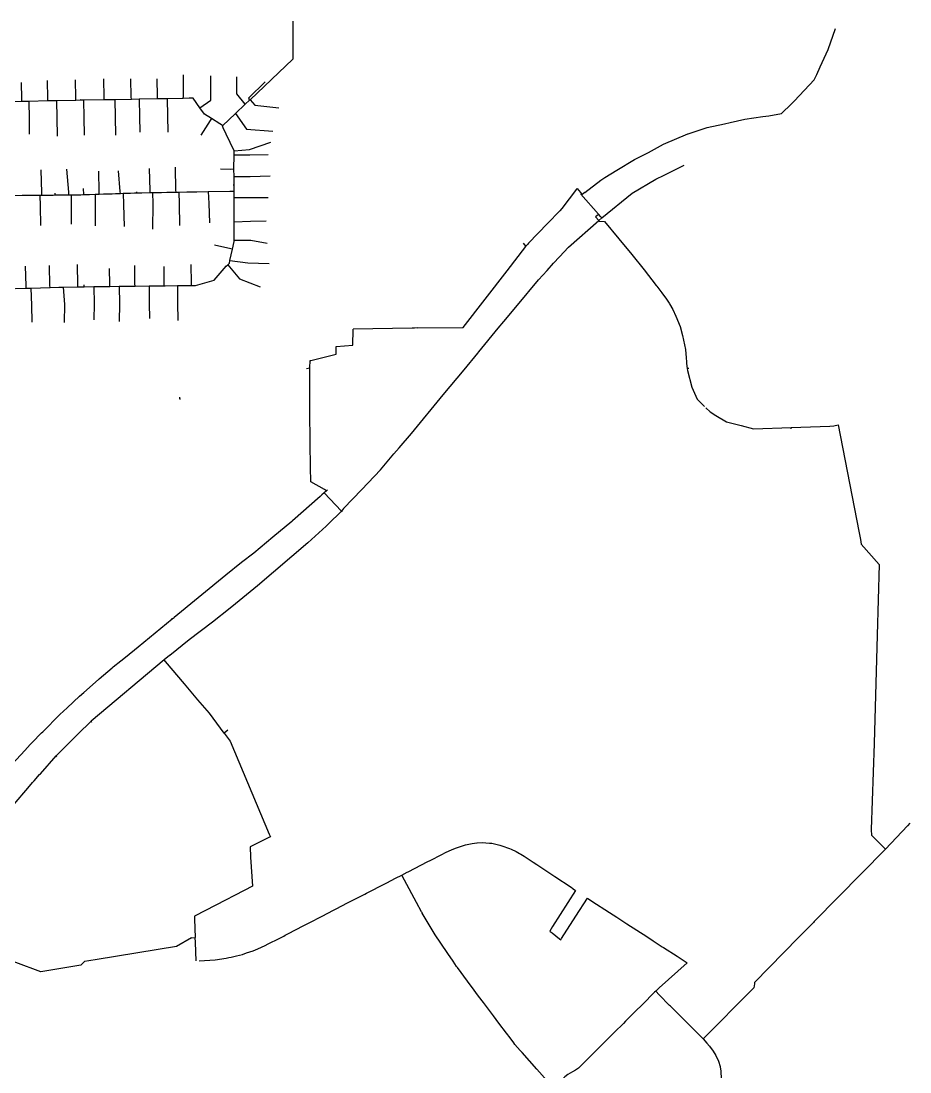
# Model space of a CAD drawing. Header units: inches. Extents: x 1024943 to 1043005, y 1856303 to 1868730.
# Drawn here: x 1039302 to 1042137, y 1865264 to 1868616 of the extents above; entities that cross this region are included whole.
import ezdxf

# ---------------------------------------------------------------- set-up
doc = ezdxf.new("R2010")
doc.units = ezdxf.units.IN
doc.header["$MEASUREMENT"] = 0
doc.layers.add('Water_Network', color=130, linetype='Continuous')

msp = doc.modelspace()

# ---------------------------------------------------------------- linework, layer by layer
at = {"layer": 'Water_Network', "elevation": 0}
for points in [[(1040168.7, 1868616.3), (1040168.8, 1868562.3), (1040168.9, 1868495), (1040032.1, 1868365.3), (1040030.5, 1868363.8), (1040016.9, 1868350.9), (1039985.4, 1868321), (1039943.7, 1868281.5)], [(1041830.5, 1868428.9), (1041832.3, 1868430.8), (1041839.7, 1868445.6), (1041850.4, 1868469.7), (1041875.1, 1868525), (1041898.8, 1868591.9)], [(1039304, 1868367.7), (1039303, 1868419.8)], [(1039387.1, 1868369.1), (1039386, 1868426.6)], [(1039476.5, 1868370.8), (1039475.4, 1868429)], [(1039566.4, 1868372.5), (1039565.3, 1868432.1)], [(1039653.2, 1868374.2), (1039652.1, 1868432.1)], [(1039736.4, 1868375.3), (1039735.8, 1868432.1)], [(1039819.8, 1868376.1), (1039819.6, 1868444.5)], [(1039907.3, 1868363.8), (1039906.4, 1868441.4)], [(1039990, 1868384.4), (1039990.1, 1868438.3)], [(1040027.9, 1868370.9), (1040080.1, 1868422.8)], [(1041767.9, 1868361.6), (1041830.5, 1868428.9)], [(1040016.9, 1868350.9), (1039990, 1868384.4)], [(1039491.8, 1868363.7), (1039476.6, 1868362.9), (1039414.3, 1868361.7), (1039387.3, 1868361.2), (1039326, 1868360), (1039304.1, 1868359.6), (1039249.7, 1868358.6), (1039222.6, 1868358), (1039141.6, 1868356.5)], [(1039304.1, 1868359.6), (1039304, 1868367.7)], [(1039326, 1868360), (1039327.1, 1868305.5)], [(1039387.3, 1868361.2), (1039387.1, 1868369.1)], [(1039414.3, 1868361.7), (1039415.3, 1868307.1)], [(1039476.6, 1868362.9), (1039476.5, 1868370.8)], [(1039491.8, 1868363.7), (1039491.8, 1868364.5), (1039491.7, 1868365.3)], [(1039840.2, 1868370.3), (1039818.9, 1868369.4), (1039767.9, 1868368.4), (1039736.4, 1868367.8), (1039678, 1868366.7), (1039653.4, 1868366.2), (1039600.4, 1868365.2), (1039566.6, 1868364.6), (1039501.2, 1868363.3), (1039491.8, 1868363.7)], [(1039501.2, 1868363.3), (1039502.2, 1868308.7)], [(1039566.6, 1868364.6), (1039566.4, 1868372.5)], [(1039600.4, 1868365.2), (1039601.4, 1868310.5)], [(1039653.4, 1868366.2), (1039653.2, 1868374.2)], [(1039678, 1868366.7), (1039679.1, 1868312)], [(1039736.4, 1868367.8), (1039736.4, 1868375.3)], [(1039767.9, 1868368.4), (1039769, 1868313.5)], [(1039818.9, 1868369.4), (1039819.8, 1868376.1)], [(1039840.2, 1868370.3), (1039840.2, 1868371.2), (1039840.2, 1868372)], [(1039943.7, 1868281.5), (1039942.7, 1868283.6), (1039941.1, 1868284.7), (1039935.2, 1868288.4), (1039909, 1868305.1), (1039886.6, 1868319.3), (1039872.1, 1868339.5), (1039850.2, 1868370), (1039840.2, 1868370.3)], [(1039872.1, 1868339.5), (1039907.3, 1868363.8)], [(1040030.5, 1868363.8), (1040027.9, 1868370.9)], [(1040032.1, 1868365.3), (1040047.6, 1868348.2)], [(1040047.6, 1868348.2), (1040123.5, 1868339)], [(1041461, 1868267), (1041489.7, 1868276.4), (1041544.8, 1868288.5), (1041563.3, 1868292.5), (1041610.2, 1868303.1), (1041667.7, 1868311.5), (1041686.6, 1868314.3), (1041727.1, 1868321.4), (1041758.3, 1868352.2)], [(1041758.3, 1868352.2), (1041767.9, 1868361.6)], [(1039679.1, 1868312), (1039680, 1868261.5)], [(1039769, 1868313.5), (1039770, 1868261.5)], [(1039985.4, 1868321), (1040020.9, 1868271.2)], [(1039327.1, 1868305.5), (1039328, 1868255.9)], [(1039415.3, 1868307.1), (1039416.4, 1868249.1)], [(1039502.2, 1868308.7), (1039503.3, 1868252.2)], [(1039601.4, 1868310.5), (1039602.5, 1868252.2)], [(1039905, 1868298.8), (1039875.4, 1868252.2)], [(1039909, 1868305.1), (1039905, 1868298.8)], [(1039981.4, 1868092.2), (1039981, 1868120.7), (1039980.6, 1868143.5), (1039981.2, 1868189.5), (1039981.4, 1868201.9), (1039956.1, 1868255.4), (1039946.4, 1868276), (1039943.7, 1868281.5)], [(1040020.9, 1868271.2), (1040104.9, 1868264.6)], [(1041150.8, 1868108.7), (1041163.7, 1868117.3), (1041201.5, 1868140.4), (1041257.7, 1868174.8), (1041302.5, 1868196.5), (1041350.9, 1868223.9), (1041427.8, 1868256), (1041429.2, 1868256.5)], [(1041429.2, 1868256.5), (1041461, 1868267)], [(1040030.5, 1868206.6), (1040098.5, 1868229.6)], [(1039981.2, 1868189.5), (1040031, 1868189.5)], [(1039981.4, 1868201.9), (1040030.5, 1868206.6)], [(1040031, 1868189.5), (1040089.4, 1868190.2)], [(1039453.8, 1868070.7), (1039447.2, 1868143.4)], [(1039713.1, 1868075.5), (1039710.9, 1868145.4)], [(1039795.5, 1868077.3), (1039794.1, 1868150.5)], [(1039969.6, 1868143.2), (1039937.4, 1868143.7)], [(1039980.6, 1868143.5), (1039969.6, 1868143.2)], [(1041153.7, 1867988.4), (1041250.2, 1868067.1), (1041326.5, 1868111.9), (1041352.9, 1868125), (1041416, 1868156.3)], [(1039367.7, 1868068.1), (1039365.9, 1868141.7)], [(1039550.9, 1868071.8), (1039549.8, 1868137.7)], [(1039617.5, 1868072.9), (1039612.7, 1868138.4)], [(1039981, 1868120.7), (1040032.1, 1868120.6)], [(1040032.1, 1868120.6), (1040095.6, 1868122)], [(1039501.4, 1868062.6), (1039501.3, 1868081.8)], [(1039796.6, 1868070.6), (1039795.5, 1868077.3)], [(1039981.4, 1868092.2), (1039979.6, 1868092.2), (1039977.7, 1868092.2)], [(1039981.5, 1868085.8), (1039981.4, 1868092.2)], [(1039981.6, 1868073.6), (1039981.5, 1868085.8)], [(1041073.3, 1868080.2), (1041026.4, 1868017.8), (1041019.8, 1868011)], [(1041075.3, 1868082.1), (1041073.3, 1868080.2)], [(1041075.3, 1868082.1), (1041085.7, 1868069.2)], [(1041099.2, 1868069.8), (1041150.8, 1868108.7)], [(1039160.1, 1868058.5), (1039196.3, 1868059), (1039201.5, 1868059), (1039217.2, 1868059.2), (1039219.7, 1868059.3), (1039222.4, 1868059.3), (1039237.4, 1868059.5), (1039243.2, 1868059.6), (1039258.9, 1868059.8), (1039264.3, 1868059.9), (1039273.5, 1868060), (1039280.9, 1868060.1), (1039305, 1868060.4), (1039332.2, 1868060.6), (1039340.8, 1868060.7), (1039357, 1868060.8), (1039361.5, 1868060.9), (1039368.1, 1868060.9), (1039390.7, 1868061.1), (1039403.7, 1868061.3), (1039410.8, 1868061.5)], [(1039361.5, 1868060.9), (1039362.2, 1868025.5)], [(1039368.1, 1868060.9), (1039367.7, 1868068.1)], [(1039410.5, 1868065.5), (1039410.4, 1868067.7)], [(1039410.8, 1868061.5), (1039410.5, 1868065.5)], [(1039410.8, 1868061.5), (1039420.8, 1868061.5), (1039426.3, 1868061.6), (1039454.5, 1868061.8), (1039461.2, 1868061.8), (1039480.4, 1868061.9), (1039492.8, 1868062.3), (1039498.4, 1868062.5), (1039501.4, 1868062.6), (1039506.5, 1868062.8), (1039520.1, 1868063.2), (1039538.3, 1868063.8), (1039551, 1868064.3), (1039564.2, 1868064.7), (1039583.7, 1868065.3), (1039592.2, 1868065.6), (1039602.7, 1868066), (1039618.6, 1868066.5), (1039627.1, 1868066.8), (1039651.2, 1868067.6), (1039663.5, 1868068), (1039670.6, 1868068.2)], [(1039454.5, 1868061.8), (1039453.8, 1868070.7)], [(1039461.2, 1868061.8), (1039461.2, 1868027.3)], [(1039538.3, 1868063.8), (1039538.4, 1868028.4)], [(1039551, 1868064.3), (1039550.9, 1868071.8)], [(1039618.6, 1868066.5), (1039617.5, 1868072.9)], [(1039627.1, 1868066.8), (1039628.2, 1868030.6)], [(1039670.6, 1868069.6), (1039670.5, 1868071.1)], [(1039670.6, 1868068.2), (1039679.2, 1868068.4), (1039687.1, 1868068.5), (1039713.9, 1868069), (1039721.2, 1868069.2), (1039737.7, 1868069.5), (1039749.5, 1868069.7), (1039766.5, 1868070), (1039776.9, 1868070.2), (1039796.6, 1868070.6), (1039805.1, 1868070.7), (1039830.7, 1868071.2), (1039836.3, 1868071.3), (1039857.8, 1868071.7), (1039862.1, 1868071.8), (1039898.5, 1868072.5), (1039967.6, 1868073.8), (1039981.6, 1868073.6)], [(1039670.6, 1868068.2), (1039670.6, 1868069.6)], [(1039713.9, 1868069), (1039713.1, 1868075.5)], [(1039721.2, 1868069.2), (1039721.6, 1868033.2)], [(1039805.1, 1868070.7), (1039806.2, 1868032.8)], [(1039898.5, 1868072.5), (1039900, 1868034.3)], [(1039956.2, 1867833.9), (1039960.9, 1867838.4), (1039965.9, 1867843.9), (1039967.8, 1867852.2), (1039976.1, 1867888.7), (1039981.7, 1867913.4), (1039981.7, 1867917.2), (1039981, 1867975.5), (1039981.6, 1868052.9), (1039981.6, 1868073.6)], [(1039981.6, 1868052.9), (1040033.5, 1868053.9)], [(1040033.5, 1868053.9), (1040089.4, 1868053.7)], [(1041085.7, 1868069.2), (1041088.8, 1868065.2)], [(1041143.6, 1867999.8), (1041087.3, 1868064.1), (1041088.8, 1868065.2)], [(1041099.2, 1868069.8), (1041090.7, 1868063.3), (1041088.8, 1868065.2)], [(1039362.2, 1868025.5), (1039363.3, 1867964.4)], [(1039461.2, 1868027.3), (1039461.2, 1867968.4)], [(1039538.4, 1868028.4), (1039538.4, 1867963.3)], [(1039628.2, 1868030.6), (1039630, 1867961.1)], [(1039721.6, 1868033.2), (1039720.9, 1867952.6)], [(1039806.2, 1868032.8), (1039807.3, 1867964.4)], [(1039900, 1868034.3), (1039902.6, 1867972.5)], [(1041019.8, 1868011), (1040980.1, 1867970.1)], [(1039981, 1867975.5), (1040033.5, 1867977.9)], [(1040033.5, 1867977.9), (1040083.2, 1867979.3)], [(1041018.6, 1867863.7), (1041048, 1867894.6), (1041144.1, 1867979.9), (1041153.7, 1867988.4)], [(1041142.4, 1867998.5), (1041134.1, 1867991.4), (1041144.1, 1867979.9), (1041145.7, 1867978.1), (1041162.4, 1867976.8), (1041207.9, 1867922), (1041249.9, 1867871.3), (1041288.6, 1867822.6), (1041326.9, 1867773.1), (1041329, 1867770.4)], [(1041142.4, 1867998.5), (1041143.6, 1867999.8)], [(1041150.9, 1867991.8), (1041143.6, 1867999.8)], [(1041153.7, 1867988.4), (1041150.9, 1867991.8)], [(1040980.1, 1867970.1), (1040919.6, 1867907.8)], [(1039981.7, 1867917.2), (1040034, 1867917.2)], [(1040034, 1867917.2), (1040086.3, 1867908)], [(1039970.8, 1867889.9), (1039918.8, 1867901.8)], [(1039976.1, 1867888.7), (1039970.8, 1867889.9)], [(1040852.4, 1867820), (1040911.8, 1867897.6)], [(1040903.1, 1867908.2), (1040911.8, 1867897.6)], [(1040911.8, 1867897.6), (1040912.9, 1867898.9)], [(1040916.4, 1867903.6), (1040912.9, 1867898.9)], [(1040919.6, 1867907.8), (1040916.4, 1867903.6)], [(1039967.8, 1867852.2), (1040024.9, 1867845.1)], [(1040024.9, 1867845.1), (1040092.5, 1867842.9)], [(1040979.4, 1867820.1), (1041000.1, 1867844.1), (1041018.6, 1867863.7)], [(1039317.5, 1867771.9), (1039315.8, 1867833.9)], [(1039393.8, 1867773.2), (1039392, 1867836.6)], [(1039483, 1867774.9), (1039481.6, 1867839.8)], [(1039502.7, 1867768.6), (1039533.8, 1867769.1), (1039584.8, 1867769.9), (1039614.6, 1867770.4), (1039653.5, 1867771), (1039665.1, 1867771.1), (1039709.9, 1867771.5), (1039758.1, 1867771.9), (1039761.2, 1867771.9), (1039800.9, 1867772.3), (1039845, 1867772.6), (1039858.3, 1867772.8), (1039917, 1867789.6), (1039956.2, 1867833.9)], [(1039584.7, 1867776.7), (1039583.9, 1867827.4)], [(1039665, 1867778.2), (1039664.5, 1867836.7)], [(1039758, 1867779.8), (1039757.6, 1867833.6)], [(1039844.9, 1867780.1), (1039844.4, 1867839.8)], [(1039956.2, 1867833.9), (1039955.6, 1867834.4), (1039955, 1867834.9)], [(1039960.9, 1867838.4), (1039998.7, 1867794)], [(1040564.6, 1867637.3), (1040712, 1867638.8), (1040852.4, 1867820)], [(1040761.7, 1867561.6), (1040823.4, 1867636.6), (1040840.8, 1867657.8), (1040884.4, 1867709.7), (1040952.2, 1867790.6), (1040979.4, 1867820.1)], [(1039483.2, 1867768.2), (1039483, 1867774.9)], [(1039502.7, 1867768.6), (1039502.7, 1867769.7), (1039502.6, 1867775.1)], [(1039584.8, 1867769.9), (1039584.7, 1867776.7)], [(1039665.1, 1867771.1), (1039665, 1867778.2)], [(1039758.1, 1867771.9), (1039758, 1867779.8)], [(1039845, 1867772.6), (1039844.9, 1867780.1)], [(1039998.7, 1867794), (1040064.5, 1867768.4)], [(1039163.6, 1867759.4), (1039234.7, 1867761.5), (1039248.6, 1867761.9), (1039317.8, 1867763.9), (1039333.1, 1867764.3), (1039394, 1867766), (1039422.4, 1867766.9), (1039435.6, 1867767.1), (1039483.2, 1867768.2), (1039501.3, 1867768.6), (1039502.7, 1867768.6)], [(1039317.8, 1867763.9), (1039317.5, 1867771.9)], [(1039333.1, 1867764.3), (1039334.6, 1867710.1)], [(1039394, 1867766), (1039393.8, 1867773.2)], [(1039435.6, 1867767.1), (1039439.8, 1867711.8)], [(1039533.8, 1867769.1), (1039534.6, 1867714.2)], [(1039614.6, 1867770.4), (1039615.4, 1867713.8)], [(1039709.9, 1867771.5), (1039710.4, 1867715.3)], [(1039800.9, 1867772.3), (1039801, 1867717.9)], [(1041329, 1867770.4), (1041345.4, 1867749.3), (1041360.3, 1867729.5)], [(1039334.6, 1867710.1), (1039336.2, 1867655.5)], [(1039439.8, 1867711.8), (1039439.1, 1867654.3)], [(1039534.6, 1867714.2), (1039533.4, 1867663.6)], [(1039615.4, 1867713.8), (1039614.4, 1867658.3)], [(1039710.4, 1867715.3), (1039710.8, 1867667.6)], [(1039801, 1867717.9), (1039801.9, 1867661.3)], [(1041360.3, 1867729.5), (1041368.7, 1867716.7)], [(1041368.7, 1867716.7), (1041370, 1867714.6), (1041379.9, 1867696.1), (1041389.8, 1867674.6), (1041403.1, 1867641.9), (1041411.3, 1867613.6), (1041420.2, 1867568.5), (1041422.8, 1867541.8), (1041422.9, 1867539.8), (1041423.6, 1867531.3), (1041424.3, 1867524.6)], [(1040225.9, 1867533.9), (1040306.8, 1867553.6), (1040306.8, 1867577.9), (1040359.8, 1867582.8), (1040360.9, 1867632.1)], [(1040360.9, 1867632.1), (1040361, 1867633.7)], [(1040556.8, 1867637.1), (1040548.5, 1867636.9), (1040361, 1867633.7)], [(1040564.6, 1867637.3), (1040556.8, 1867637.1)], [(1040714.3, 1867504.1), (1040758, 1867557.1), (1040761.7, 1867561.6)], [(1040211.6, 1867508), (1040222.8, 1867510.5)], [(1040222.6, 1867374.2), (1040222.8, 1867510.5)], [(1040222.8, 1867510.5), (1040223.3, 1867533.2), (1040225.9, 1867533.9)], [(1041424.3, 1867524.6), (1041425.3, 1867515.2), (1041426.1, 1867507.9)], [(1041426.1, 1867507.9), (1041427.5, 1867501.7), (1041440.4, 1867448.1), (1041457.5, 1867409.8), (1041480.7, 1867387.3)], [(1041431, 1867507.7), (1041426.1, 1867507.9)], [(1040507.4, 1867254.9), (1040547.1, 1867301), (1040648, 1867423.6), (1040714.3, 1867504.1)], [(1039807.9, 1867410.2), (1039807.6, 1867417)], [(1039809.8, 1867410.3), (1039807.9, 1867410.2)], [(1040275.7, 1867118.3), (1040269.4, 1867121.9), (1040225.6, 1867146.4), (1040225.2, 1867192.8), (1040223.7, 1867269.6), (1040222.6, 1867374.2)], [(1041485.9, 1867382.4), (1041499.3, 1867369.7), (1041517.8, 1867358.4), (1041551.1, 1867338.3), (1041598.5, 1867325.8)], [(1041598.5, 1867325.8), (1041637.1, 1867315.7), (1041758.1, 1867319.9)], [(1041758.1, 1867319.9), (1041880.9, 1867324.1)], [(1041758.1, 1867315.5), (1041758.1, 1867319.9)], [(1041880.9, 1867324.1), (1041893.6, 1867324.6), (1041907.1, 1867328.2), (1041973.4, 1866989.6)], [(1040329.6, 1867061.5), (1040388.4, 1867121.8), (1040448.4, 1867185.3), (1040490.6, 1867235.4), (1040507.4, 1867254.9)], [(1040261.4, 1867105.2), (1040255.1, 1867099.5), (1040167.4, 1867022.3)], [(1040268.5, 1867111.7), (1040261.4, 1867105.2)], [(1040275.7, 1867118.3), (1040268.5, 1867111.7)], [(1040323.3, 1867053.4), (1040268.5, 1867111.7)], [(1040275.7, 1867118.3), (1040278.9, 1867121.2)], [(1040323.3, 1867053.4), (1040280.7, 1867011.8)], [(1040329.6, 1867061.5), (1040323.3, 1867053.4)], [(1040325.9, 1867050.6), (1040323.3, 1867053.4)], [(1040274.3, 1867005.4), (1040216.2, 1866951.8), (1040055.8, 1866815), (1039985.3, 1866757.1), (1039968.8, 1866743.5)], [(1040167.4, 1867022.3), (1040164.7, 1867020.1), (1040104.4, 1866969.8), (1040044.1, 1866919.5), (1040005, 1866889.7)], [(1040280.7, 1867011.8), (1040274.3, 1867005.4)], [(1041973.4, 1866989.6), (1041978.5, 1866963.1)], [(1041978.5, 1866963.1), (1041980.4, 1866947.2), (1042038.5, 1866882.7), (1042031.8, 1866657.7)], [(1040005, 1866889.7), (1039954.5, 1866848.5), (1039789.5, 1866713.9)], [(1039968.8, 1866743.5), (1039912.4, 1866699.2), (1039838.2, 1866642.9), (1039775.8, 1866592.6), (1039775.4, 1866592.3)], [(1039674.9, 1866620.7), (1039783.9, 1866709.3)], [(1039783.9, 1866709.3), (1039783.8, 1866712.2)], [(1039783.9, 1866709.3), (1039789.5, 1866713.9)], [(1042031.8, 1866657.7), (1042022, 1866311.8)], [(1039337.1, 1866315), (1039366.9, 1866345.5), (1039370.8, 1866349.5), (1039425.7, 1866404.7), (1039448.9, 1866426.2), (1039488.2, 1866462.7), (1039502.2, 1866475), (1039548.7, 1866515.9), (1039550.8, 1866517.7), (1039591.8, 1866553), (1039595.4, 1866556.1), (1039619.8, 1866575.9), (1039634.3, 1866587.7), (1039674.9, 1866620.7)], [(1039758, 1866579), (1039525.4, 1866382.8)], [(1039775.4, 1866592.3), (1039758, 1866579)], [(1039761.8, 1866573.4), (1039758, 1866579)], [(1039902.5, 1866408.6), (1039865.4, 1866451.1), (1039822.4, 1866501.9), (1039761.8, 1866573.4)], [(1039949.5, 1866345.2), (1039902.5, 1866408.6)], [(1039463.4, 1866322.1), (1039482.5, 1866341.2), (1039525.4, 1866382.8)], [(1039527.7, 1866379.1), (1039525.4, 1866382.8)], [(1039960.8, 1866354.6), (1039949.5, 1866345.2)], [(1039949.5, 1866345.2), (1039968.2, 1866318.9), (1040092.5, 1866023.1)], [(1039162.3, 1866122.8), (1039272.9, 1866246.2), (1039313.4, 1866290.1), (1039331.2, 1866309), (1039337.1, 1866315)], [(1039413.7, 1866272.4), (1039463.4, 1866322.1)], [(1042022, 1866311.8), (1042013.1, 1866037.9)], [(1039323, 1866169.4), (1039338.6, 1866187.7), (1039343.2, 1866193), (1039360.5, 1866212.6), (1039363.2, 1866215.7), (1039413.7, 1866272.4)], [(1039416.2, 1866269.5), (1039413.7, 1866272.4)], [(1039279.8, 1866118.3), (1039323, 1866169.4)], [(1042013.1, 1866037.9), (1042013.1, 1866036.5), (1042013.3, 1866019.8), (1042058.5, 1865975.4)], [(1042128.1, 1866049.1), (1042058.5, 1865975.4)], [(1042136.5, 1866057.7), (1042128.1, 1866049.1)], [(1040096.9, 1866014.8), (1040093.9, 1866013.3), (1040031.8, 1865982.4), (1040033.9, 1865949.9), (1040040.1, 1865857.3), (1040012.7, 1865843.1), (1039922.3, 1865796.3), (1039854.8, 1865761.3), (1039855.1, 1865751.5)], [(1040092.5, 1866023.1), (1040096.9, 1866014.8)], [(1040532.6, 1865901.4), (1040536, 1865903.1), (1040598.8, 1865935.1), (1040606.3, 1865938.9), (1040643.5, 1865957.7), (1040655.7, 1865963.9), (1040657.8, 1865964.9), (1040674.5, 1865972.9), (1040687.6, 1865978.5), (1040703.5, 1865983.6), (1040719.1, 1865988.7), (1040740.8, 1865992.5), (1040755.1, 1865995), (1040756.5, 1865995.3), (1040774.2, 1865996.4), (1040784, 1865995.5)], [(1040784, 1865995.5), (1040795.4, 1865994.4), (1040803.4, 1865993.7), (1040828.6, 1865987.6), (1040834.9, 1865986.1), (1040859.5, 1865977.1), (1040864.6, 1865975.3), (1040880.2, 1865967.7), (1040891.7, 1865961.3), (1040895.5, 1865959.1), (1040906.2, 1865952.4), (1040934.5, 1865933.6), (1040946.2, 1865925.8), (1041004.1, 1865887.6), (1041055.8, 1865853.3)], [(1042058.5, 1865975.4), (1041830.7, 1865744)], [(1040516, 1865892.5), (1040532.6, 1865901.4)], [(1040139.3, 1865697.4), (1040143.7, 1865700.4), (1040154.4, 1865705.9), (1040201.2, 1865730.1), (1040215.7, 1865737.6), (1040265.7, 1865763.4), (1040275.5, 1865768.5), (1040328.9, 1865796.1), (1040338.9, 1865801.2), (1040398.3, 1865831.8), (1040403.3, 1865834.3), (1040463.4, 1865865.2)], [(1040463.4, 1865865.2), (1040467.7, 1865867.3), (1040496.3, 1865882), (1040516, 1865892.5)], [(1040524.6, 1865875.8), (1040516, 1865892.5)], [(1040662.4, 1865642.4), (1040640.3, 1865675.2), (1040622.6, 1865701.4), (1040616.3, 1865712), (1040581.2, 1865771.2), (1040580.5, 1865772.5), (1040578.9, 1865775.4), (1040562.8, 1865805.2), (1040524.6, 1865875.8)], [(1041062.9, 1865848.6), (1041070.3, 1865842.7), (1040997, 1865727.8), (1040988, 1865713.6), (1040989.5, 1865712.5), (1040995.6, 1865707.6), (1041019, 1865689), (1041022.7, 1865686.1), (1041025.4, 1865690.3), (1041071, 1865761.6), (1041107.6, 1865818.8), (1041121.8, 1865809.6), (1041177.8, 1865773.2), (1041201.7, 1865757.7), (1041233.5, 1865737.1), (1041296.9, 1865695.9), (1041317.6, 1865682.5), (1041346.2, 1865663.9)], [(1041055.8, 1865853.3), (1041061.5, 1865849.6), (1041062.9, 1865848.6)], [(1039855.1, 1865751.5), (1039856.8, 1865692.9)], [(1041828.8, 1865741.2), (1041780.8, 1865692.8)], [(1041830.7, 1865744), (1041828.8, 1865741.2)], [(1039869.5, 1865619.2), (1039920.5, 1865622.5), (1039955.3, 1865627.5), (1039964.3, 1865629.2), (1039972, 1865630.7), (1039988.5, 1865634.4), (1040007.4, 1865639.4), (1040020.5, 1865643.8), (1040042.1, 1865651.1), (1040056.5, 1865656.8), (1040079.8, 1865668.1), (1040089.3, 1865672.7), (1040097.8, 1865676.8), (1040116.5, 1865686.3), (1040139.3, 1865697.4)], [(1039845.5, 1865692.5), (1039797.6, 1865665), (1039544.7, 1865623.2)], [(1039845.5, 1865692.5), (1039856.8, 1865692.9)], [(1039857.5, 1865677.6), (1039856.8, 1865692.9)], [(1039860.1, 1865619), (1039857.5, 1865677.6)], [(1041346.2, 1865663.9), (1041350.1, 1865661.4), (1041393.7, 1865633.2), (1041416.1, 1865618.6), (1041426.2, 1865612.1), (1041336.2, 1865532.7)], [(1041780.8, 1865692.8), (1041641, 1865549.3), (1041640.3, 1865545.2)], [(1040873, 1865357), (1040861.1, 1865372.9), (1040849.4, 1865388.5), (1040825.4, 1865420.5), (1040807.9, 1865443.8), (1040776.4, 1865485.7), (1040761, 1865506.2), (1040737.8, 1865537.2), (1040727.8, 1865550.6), (1040725.1, 1865554.1), (1040693.1, 1865597.3), (1040690.4, 1865600.9), (1040679.4, 1865617.2), (1040662.4, 1865642.4)], [(1039544.7, 1865623.2), (1039518.3, 1865618.8), (1039504, 1865616.5), (1039492.2, 1865604.7), (1039460.5, 1865599.4), (1039364.3, 1865583.2), (1039284.9, 1865613.2), (1039222.6, 1865618.8)], [(1041336.2, 1865532.7), (1041325.5, 1865522)], [(1041640.3, 1865545.2), (1041638.5, 1865532.7), (1041632.9, 1865527.1)], [(1041325.5, 1865522), (1041321.8, 1865518.4), (1041283.2, 1865479.8)], [(1041336.9, 1865510.1), (1041325.5, 1865522)], [(1041476.3, 1865371.6), (1041372.6, 1865473.9), (1041369.8, 1865476.7), (1041336.9, 1865510.1)], [(1041632.9, 1865527.1), (1041477.3, 1865370.4)], [(1041283.2, 1865479.8), (1041259.9, 1865456.7), (1041229.3, 1865426.2), (1041222.5, 1865419.4), (1041194.1, 1865391.1), (1041179.6, 1865376.7), (1041161.4, 1865358.6), (1041128.3, 1865325.6), (1041099.3, 1865296.7)], [(1041476.3, 1865371.6), (1041477.3, 1865370.4)], [(1041477.3, 1865370.4), (1041489, 1865356.5)], [(1040876.8, 1865352), (1040873, 1865357)], [(1041099.3, 1865296.7), (1041097.1, 1865294.5), (1041080.2, 1865277.7), (1041078.9, 1865276.4), (1041069.8, 1865270.5), (1041060.7, 1865264.5), (1041045.6, 1865255.8), (1041035.7, 1865248.6), (1041024.8, 1865238.8), (1041001.4, 1865217.6), (1040998.4, 1865214.9), (1040979.7, 1865236.1), (1040946.6, 1865273.3), (1040899.3, 1865326.6), (1040893.9, 1865332.7), (1040876.8, 1865352)], [(1041489, 1865356.5), (1041496.9, 1865347.1), (1041508.6, 1865330.5), (1041517, 1865316.5), (1041525.5, 1865298.8), (1041530.7, 1865282.3), (1041530.9, 1865280.9), (1041533.1, 1865267.1), (1041533.5, 1865261.2), (1041535.2, 1865234.6), (1041535.4, 1865231.9)]]:
    msp.add_lwpolyline(points, dxfattribs=at)

doc.saveas('drawing.dxf')
